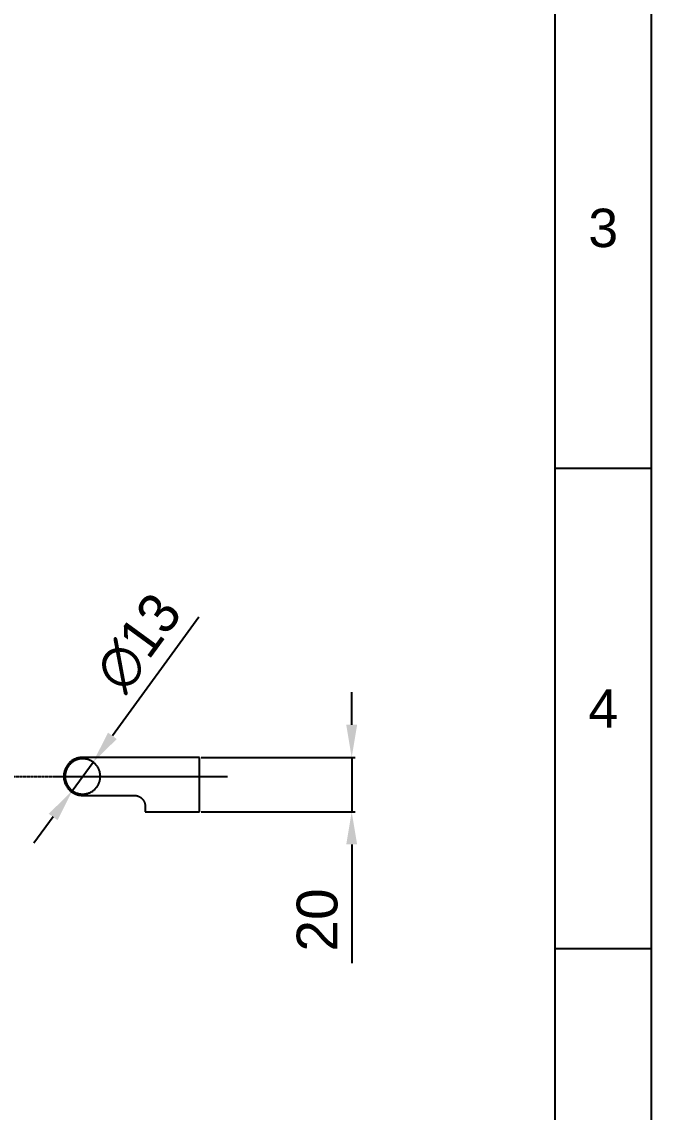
# Model space of a CAD drawing. Header units: millimetres. Extents: x 2411 to 3461, y 1233 to 2718.
# Drawn here: x 3229 to 3460.8, y 1915.4 to 2316.7 of the extents above; entities that cross this region are included whole.
import ezdxf

# ---------------------------------------------------------------- set-up
doc = ezdxf.new("R2010")
doc.units = ezdxf.units.MM
doc.linetypes.add('CENTER', pattern=[0.6, 0.375, -0.075, 0.075, -0.075])
for name, color, linetype in [('CEN2', 1, 'Continuous'), ('DIM2', 3, 'Continuous'), ('form22', 7, 'Continuous'), ('main', 7, 'Continuous')]:
    doc.layers.add(name, color=color, linetype=linetype)
doc.styles.get("Standard").update_dxf_attribs({"font": 'arial.ttf'})
doc.dimstyles.new('ISO-25', dxfattribs={"dimtxt": 2.5, "dimasz": 2.5, "dimexe": 1.25, "dimexo": 0.625, "dimtad": 1, "dimtxsty": 'Standard', "dimcen": 2.5, "dimadec": 0, "dimazin": 0, "dimtfac": 1, "dimtmove": 0, "dimatfit": 3, "dimfxl": 1, "dimarcsym": 0})

# ---------------------------------------------------------------- blocks, each defined once
blk = doc.blocks.new('*D38')
at = {"layer": 'Defpoints', "color": 0, "transparency": 16777216}
for p in [(3294.4, 2045.94), (3294.4, 2025.94), (3350.47, 2025.94)]:
    blk.add_point(p, dxfattribs=at)
at = {"layer": 'DIM2', "color": 0, "lineweight": -2, "transparency": 16777216}
for p, q in [((3350.47, 2057.94), (3350.47, 2069.94)), ((3295.02, 2045.94), (3351.72, 2045.94)), ((3350.47, 2045.94), (3350.47, 2025.94)), ((3295.02, 2025.94), (3351.72, 2025.94)), ((3350.47, 2013.94), (3350.47, 1970.25))]:
    blk.add_line(p, q, dxfattribs=at)
at = {"layer": 'DIM2', "color": 0, "transparency": 16777216}
for points in [[(3348.47, 2057.94), (3352.47, 2057.94), (3350.47, 2045.94)], [(3348.47, 2013.94), (3352.47, 2013.94), (3350.47, 2025.94)]]:
    blk.add_solid(points, dxfattribs=at)
at = {"layer": 'DIM2', "color": 0, "transparency": 16777216, "insert": (3337.81, 1986.1), "char_height": 15, "attachment_point": 5, "rotation": 90}
blk.add_mtext('20', dxfattribs=at)
blk = doc.blocks.new('*D39')
at = {"layer": 'Defpoints', "color": 0, "transparency": 16777216}
for p in [(3255.23, 2044.19), (3247.56, 2033.69)]:
    blk.add_point(p, dxfattribs=at)
at = {"layer": 'DIM2', "color": 0, "lineweight": -2, "transparency": 16777216}
for p, q in [((3294.18, 2097.5), (3262.31, 2053.88)), ((3247.56, 2033.69), (3255.23, 2044.19)), ((3240.48, 2024.01), (3233.4, 2014.32))]:
    blk.add_line(p, q, dxfattribs=at)
at = {"layer": 'DIM2', "color": 0, "transparency": 16777216}
for points in [[(3260.7, 2055.06), (3263.93, 2052.7), (3255.23, 2044.19)], [(3238.87, 2025.19), (3242.1, 2022.83), (3247.56, 2033.69)]]:
    blk.add_solid(points, dxfattribs=at)
at = {"layer": 'DIM2', "color": 0, "transparency": 16777216, "insert": (3271.94, 2088.24), "char_height": 15, "attachment_point": 5, "rotation": 53.8466}
blk.add_mtext('{\\fMS PGothic|b0|i0|c128|p34;∅13}', dxfattribs=at)

msp = doc.modelspace()

# ---------------------------------------------------------------- linework, layer by layer
at = {"layer": 'CEN2', "linetype": 'CENTER'}
msp.add_line((3097.18, 2038.94), (3304.71, 2038.94), dxfattribs=at)
at = {"layer": 'form22'}
for p, q in [((3425.44, 1268.51), (3425.44, 2682.65)), ((3425.44, 2152.35), (3460.79, 2152.35)), ((3425.44, 1975.58), (3460.79, 1975.58))]:
    msp.add_line(p, q, dxfattribs=at)
msp.add_lwpolyline([(2410.79, 2718), (3460.79, 2718), (3460.79, 1233.16), (2410.79, 1233.16)], close=True, dxfattribs=at)
for p in [(3460.79, 2152.35), (3460.79, 1975.58)]:
    msp.add_point(p, dxfattribs=at)
at = {"layer": 'main'}
for p, q in [((3245.64, 2042.92), (3245.5, 2042.72)), ((3245.78, 2043.12), (3245.64, 2042.92)), ((3245.92, 2043.31), (3245.78, 2043.12)), ((3246.08, 2043.49), (3245.92, 2043.31)), ((3246.19, 2042.84), (3246.06, 2042.65)), ((3246.24, 2043.67), (3246.08, 2043.49)), ((3246.33, 2043.02), (3246.19, 2042.84)), ((3246.41, 2043.85), (3246.24, 2043.67)), ((3246.48, 2043.19), (3246.33, 2043.02)), ((3246.58, 2044.02), (3246.41, 2043.85)), ((3246.63, 2043.36), (3246.48, 2043.19)), ((3246.76, 2044.18), (3246.58, 2044.02)), ((3246.78, 2043.52), (3246.63, 2043.36)), ((3246.94, 2044.34), (3246.76, 2044.18)), ((3246.94, 2043.68), (3246.78, 2043.52)), ((3247.13, 2044.49), (3246.94, 2044.34)), ((3247.11, 2043.83), (3246.94, 2043.68)), ((3247.28, 2043.97), (3247.11, 2043.83)), ((3247.32, 2044.63), (3247.13, 2044.49)), ((3247.46, 2044.11), (3247.28, 2043.97)), ((3247.52, 2044.77), (3247.32, 2044.63)), ((3247.64, 2044.25), (3247.46, 2044.11)), ((3247.72, 2044.9), (3247.52, 2044.77)), ((3247.83, 2044.38), (3247.64, 2044.25)), ((3247.93, 2045.03), (3247.72, 2044.9)), ((3248.02, 2044.5), (3247.83, 2044.38)), ((3248.14, 2045.14), (3247.93, 2045.03)), ((3248.21, 2044.61), (3248.02, 2044.5)), ((3248.36, 2045.25), (3248.14, 2045.14)), ((3248.41, 2044.72), (3248.21, 2044.61)), ((3248.58, 2045.35), (3248.36, 2045.25)), ((3248.61, 2044.82), (3248.41, 2044.72)), ((3248.8, 2045.44), (3248.58, 2045.35)), ((3248.82, 2044.91), (3248.61, 2044.82)), ((3249.03, 2045.53), (3248.8, 2045.44)), ((3249.03, 2045), (3248.82, 2044.91)), ((3249.26, 2045.61), (3249.03, 2045.53)), ((3249.24, 2045.07), (3249.03, 2045)), ((3249.45, 2045.15), (3249.24, 2045.07)), ((3249.49, 2045.68), (3249.26, 2045.61)), ((3249.67, 2045.21), (3249.45, 2045.15)), ((3249.72, 2045.74), (3249.49, 2045.68)), ((3249.89, 2045.27), (3249.67, 2045.21)), ((3249.96, 2045.79), (3249.72, 2045.74)), ((3250.11, 2045.31), (3249.89, 2045.27)), ((3250.2, 2045.84), (3249.96, 2045.79)), ((3250.33, 2045.36), (3250.11, 2045.31)), ((3250.43, 2045.88), (3250.2, 2045.84)), ((3250.55, 2045.39), (3250.33, 2045.36)), ((3250.67, 2045.91), (3250.43, 2045.88)), ((3250.78, 2045.41), (3250.55, 2045.39)), ((3250.91, 2045.93), (3250.67, 2045.91)), ((3251, 2045.43), (3250.78, 2045.41)), ((3251.16, 2045.94), (3250.91, 2045.93)), ((3251.23, 2045.44), (3251, 2045.43)), ((3251.4, 2045.94), (3251.16, 2045.94)), ((3251.45, 2045.44), (3251.23, 2045.44)), ((3254.09, 2045.94), (3251.4, 2045.94)), ((3251.68, 2045.44), (3251.45, 2045.44)), ((3251.9, 2045.42), (3251.68, 2045.44)), ((3252.13, 2045.4), (3251.9, 2045.42)), ((3252.35, 2045.37), (3252.13, 2045.4)), ((3252.58, 2045.34), (3252.35, 2045.37)), ((3252.8, 2045.29), (3252.58, 2045.34)), ((3253.02, 2045.24), (3252.8, 2045.29)), ((3253.23, 2045.18), (3253.02, 2045.24)), ((3253.45, 2045.11), (3253.23, 2045.18)), ((3253.66, 2045.04), (3253.45, 2045.11)), ((3253.87, 2044.95), (3253.66, 2045.04)), ((3254.08, 2044.86), (3253.87, 2044.95)), ((3254.28, 2044.77), (3254.08, 2044.86)), ((3294.4, 2045.94), (3254.09, 2045.94)), ((3254.48, 2044.66), (3254.28, 2044.77)), ((3254.68, 2044.55), (3254.48, 2044.66)), ((3254.87, 2044.44), (3254.68, 2044.55)), ((3255.06, 2044.31), (3254.87, 2044.44)), ((3255.25, 2044.18), (3255.06, 2044.31)), ((3255.43, 2044.05), (3255.25, 2044.18)), ((3255.6, 2043.9), (3255.43, 2044.05)), ((3255.77, 2043.75), (3255.6, 2043.9)), ((3255.93, 2043.6), (3255.77, 2043.75)), ((3256.09, 2043.44), (3255.93, 2043.6)), ((3256.25, 2043.27), (3256.09, 2043.44)), ((3256.39, 2043.1), (3256.25, 2043.27)), ((3256.53, 2042.93), (3256.39, 2043.1)), ((3256.67, 2042.75), (3256.53, 2042.93)), ((3256.8, 2042.56), (3256.67, 2042.75)), ((3294.4, 2025.94), (3294.4, 2045.94)), ((3244.41, 2039.31), (3244.4, 2039.06)), ((3244.4, 2039.06), (3244.4, 2038.82)), ((3244.4, 2038.82), (3244.41, 2038.58)), ((3244.42, 2039.55), (3244.41, 2039.31)), ((3244.45, 2039.79), (3244.42, 2039.55)), ((3244.48, 2040.03), (3244.45, 2039.79)), ((3244.52, 2040.26), (3244.48, 2040.03)), ((3244.57, 2040.5), (3244.52, 2040.26)), ((3244.63, 2040.74), (3244.57, 2040.5)), ((3244.7, 2040.97), (3244.63, 2040.74)), ((3244.77, 2041.2), (3244.7, 2040.97)), ((3244.85, 2041.43), (3244.77, 2041.2)), ((3244.94, 2041.65), (3244.85, 2041.43)), ((3244.91, 2039.28), (3244.9, 2039.06)), ((3244.9, 2039.06), (3244.9, 2038.83)), ((3244.9, 2038.83), (3244.91, 2038.61)), ((3244.92, 2039.51), (3244.91, 2039.28)), ((3244.95, 2039.73), (3244.92, 2039.51)), ((3245.04, 2041.87), (3244.94, 2041.65)), ((3244.98, 2039.95), (3244.95, 2039.73)), ((3245.02, 2040.18), (3244.98, 2039.95)), ((3245.06, 2040.4), (3245.02, 2040.18)), ((3245.14, 2042.09), (3245.04, 2041.87)), ((3245.12, 2040.62), (3245.06, 2040.4)), ((3245.18, 2040.83), (3245.12, 2040.62)), ((3245.26, 2042.3), (3245.14, 2042.09)), ((3245.25, 2041.05), (3245.18, 2040.83)), ((3245.32, 2041.26), (3245.25, 2041.05)), ((3245.38, 2042.51), (3245.26, 2042.3)), ((3245.41, 2041.47), (3245.32, 2041.26)), ((3245.5, 2042.72), (3245.38, 2042.51)), ((3245.5, 2041.68), (3245.41, 2041.47)), ((3245.6, 2041.88), (3245.5, 2041.68)), ((3245.7, 2042.08), (3245.6, 2041.88)), ((3245.82, 2042.27), (3245.7, 2042.08)), ((3245.94, 2042.47), (3245.82, 2042.27)), ((3246.06, 2042.65), (3245.94, 2042.47)), ((3256.92, 2042.37), (3256.8, 2042.56)), ((3257.04, 2042.18), (3256.92, 2042.37)), ((3257.15, 2041.98), (3257.04, 2042.18)), ((3257.25, 2041.78), (3257.15, 2041.98)), ((3257.34, 2041.57), (3257.25, 2041.78)), ((3257.43, 2041.37), (3257.34, 2041.57)), ((3257.51, 2041.15), (3257.43, 2041.37)), ((3257.58, 2040.94), (3257.51, 2041.15)), ((3257.65, 2040.73), (3257.58, 2040.94)), ((3257.71, 2040.51), (3257.65, 2040.73)), ((3257.76, 2040.29), (3257.71, 2040.51)), ((3257.8, 2040.07), (3257.76, 2040.29)), ((3257.84, 2039.84), (3257.8, 2040.07)), ((3257.86, 2039.62), (3257.84, 2039.84)), ((3257.88, 2039.39), (3257.86, 2039.62)), ((3257.89, 2039.17), (3257.88, 2039.39)), ((3257.9, 2038.94), (3257.89, 2039.17)), ((3257.89, 2038.72), (3257.9, 2038.94)), ((3244.41, 2038.58), (3244.42, 2038.34)), ((3244.42, 2038.34), (3244.45, 2038.1)), ((3244.45, 2038.1), (3244.48, 2037.86)), ((3244.48, 2037.86), (3244.52, 2037.62)), ((3244.52, 2037.62), (3244.57, 2037.39)), ((3244.57, 2037.39), (3244.63, 2037.15)), ((3244.63, 2037.15), (3244.7, 2036.92)), ((3244.7, 2036.92), (3244.77, 2036.69)), ((3244.77, 2036.69), (3244.85, 2036.46)), ((3244.85, 2036.46), (3244.94, 2036.24)), ((3244.91, 2038.61), (3244.92, 2038.38)), ((3244.92, 2038.38), (3244.95, 2038.16)), ((3244.94, 2036.24), (3245.04, 2036.02)), ((3244.95, 2038.16), (3244.98, 2037.93)), ((3244.98, 2037.93), (3245.02, 2037.71)), ((3245.02, 2037.71), (3245.06, 2037.49)), ((3245.04, 2036.02), (3245.14, 2035.8)), ((3245.06, 2037.49), (3245.12, 2037.27)), ((3245.12, 2037.27), (3245.18, 2037.05)), ((3245.14, 2035.8), (3245.26, 2035.58)), ((3245.18, 2037.05), (3245.25, 2036.84)), ((3245.25, 2036.84), (3245.32, 2036.63)), ((3245.26, 2035.58), (3245.38, 2035.37)), ((3245.32, 2036.63), (3245.41, 2036.42)), ((3245.38, 2035.37), (3245.5, 2035.17)), ((3245.41, 2036.42), (3245.5, 2036.21)), ((3245.5, 2036.21), (3245.6, 2036.01)), ((3245.5, 2035.17), (3245.64, 2034.97)), ((3245.6, 2036.01), (3245.7, 2035.81)), ((3245.64, 2034.97), (3245.78, 2034.77)), ((3245.7, 2035.81), (3245.82, 2035.61)), ((3245.78, 2034.77), (3245.92, 2034.58)), ((3245.82, 2035.61), (3245.93, 2035.42)), ((3245.93, 2035.42), (3246.06, 2035.23)), ((3246.06, 2035.23), (3246.19, 2035.05)), ((3246.19, 2035.05), (3246.33, 2034.87)), ((3246.33, 2034.87), (3246.48, 2034.7)), ((3256.25, 2034.61), (3256.39, 2034.78)), ((3256.39, 2034.78), (3256.53, 2034.96)), ((3256.53, 2034.96), (3256.67, 2035.14)), ((3256.67, 2035.14), (3256.8, 2035.33)), ((3256.8, 2035.33), (3256.92, 2035.52)), ((3256.92, 2035.52), (3257.04, 2035.71)), ((3257.04, 2035.71), (3257.15, 2035.91)), ((3257.15, 2035.91), (3257.25, 2036.11)), ((3257.25, 2036.11), (3257.34, 2036.31)), ((3257.34, 2036.31), (3257.43, 2036.52)), ((3257.43, 2036.52), (3257.51, 2036.73)), ((3257.51, 2036.73), (3257.58, 2036.95)), ((3257.58, 2036.95), (3257.65, 2037.16)), ((3257.65, 2037.16), (3257.71, 2037.38)), ((3257.71, 2037.38), (3257.76, 2037.6)), ((3257.76, 2037.6), (3257.8, 2037.82)), ((3257.8, 2037.82), (3257.84, 2038.04)), ((3257.84, 2038.04), (3257.86, 2038.27)), ((3257.86, 2038.27), (3257.88, 2038.49)), ((3257.88, 2038.49), (3257.89, 2038.72)), ((3245.92, 2034.58), (3246.08, 2034.39)), ((3246.08, 2034.39), (3246.24, 2034.21)), ((3246.24, 2034.21), (3246.41, 2034.04)), ((3246.41, 2034.04), (3246.58, 2033.87)), ((3246.48, 2034.7), (3246.63, 2034.53)), ((3246.58, 2033.87), (3246.76, 2033.7)), ((3246.63, 2034.53), (3246.78, 2034.37)), ((3246.76, 2033.7), (3246.94, 2033.55)), ((3246.78, 2034.37), (3246.94, 2034.21)), ((3246.94, 2034.21), (3247.11, 2034.06)), ((3246.94, 2033.55), (3247.13, 2033.4)), ((3247.11, 2034.06), (3247.28, 2033.91)), ((3247.13, 2033.4), (3247.32, 2033.25)), ((3247.28, 2033.91), (3247.46, 2033.77)), ((3247.32, 2033.25), (3247.52, 2033.11)), ((3247.46, 2033.77), (3247.64, 2033.64)), ((3247.52, 2033.11), (3247.72, 2032.98)), ((3247.64, 2033.64), (3247.83, 2033.51)), ((3247.72, 2032.98), (3247.93, 2032.86)), ((3247.83, 2033.51), (3248.02, 2033.39)), ((3247.93, 2032.86), (3248.14, 2032.74)), ((3248.02, 2033.39), (3248.21, 2033.28)), ((3248.14, 2032.74), (3248.36, 2032.64)), ((3248.21, 2033.28), (3248.41, 2033.17)), ((3248.36, 2032.64), (3248.58, 2032.54)), ((3248.41, 2033.17), (3248.61, 2033.07)), ((3248.58, 2032.54), (3248.8, 2032.44)), ((3248.61, 2033.07), (3248.82, 2032.98)), ((3248.8, 2032.44), (3249.03, 2032.36)), ((3248.82, 2032.98), (3249.03, 2032.89)), ((3249.03, 2032.89), (3249.24, 2032.81)), ((3249.03, 2032.36), (3249.26, 2032.28)), ((3249.24, 2032.81), (3249.45, 2032.74)), ((3249.26, 2032.28), (3249.49, 2032.21)), ((3249.45, 2032.74), (3249.67, 2032.68)), ((3249.49, 2032.21), (3249.72, 2032.15)), ((3249.67, 2032.68), (3249.89, 2032.62)), ((3249.72, 2032.15), (3249.96, 2032.09)), ((3249.89, 2032.62), (3250.11, 2032.57)), ((3249.96, 2032.09), (3250.2, 2032.05)), ((3250.11, 2032.57), (3250.33, 2032.53)), ((3250.2, 2032.05), (3250.43, 2032.01)), ((3250.33, 2032.53), (3250.55, 2032.5)), ((3250.43, 2032.01), (3250.67, 2031.98)), ((3250.55, 2032.5), (3250.78, 2032.47)), ((3250.67, 2031.98), (3250.91, 2031.96)), ((3250.78, 2032.47), (3251, 2032.46)), ((3250.91, 2031.96), (3251.16, 2031.95)), ((3251, 2032.46), (3251.23, 2032.45)), ((3251.16, 2031.95), (3251.4, 2031.94)), ((3251.23, 2032.45), (3251.45, 2032.44)), ((3251.4, 2031.94), (3254.09, 2031.94)), ((3251.45, 2032.44), (3251.68, 2032.45)), ((3251.68, 2032.45), (3251.9, 2032.46)), ((3251.9, 2032.46), (3252.13, 2032.48)), ((3252.13, 2032.48), (3252.35, 2032.51)), ((3252.35, 2032.51), (3252.58, 2032.55)), ((3252.58, 2032.55), (3252.8, 2032.6)), ((3252.8, 2032.6), (3253.02, 2032.65)), ((3253.02, 2032.65), (3253.23, 2032.71)), ((3253.23, 2032.71), (3253.45, 2032.78)), ((3253.45, 2032.78), (3253.66, 2032.85)), ((3253.66, 2032.85), (3253.87, 2032.93)), ((3253.87, 2032.93), (3254.08, 2033.02)), ((3254.08, 2033.02), (3254.28, 2033.12)), ((3254.09, 2031.94), (3270.4, 2031.94)), ((3254.28, 2033.12), (3254.48, 2033.22)), ((3254.48, 2033.22), (3254.68, 2033.33)), ((3254.68, 2033.33), (3254.87, 2033.45)), ((3254.87, 2033.45), (3255.06, 2033.57)), ((3255.06, 2033.57), (3255.25, 2033.7)), ((3255.25, 2033.7), (3255.43, 2033.84)), ((3255.43, 2033.84), (3255.6, 2033.98)), ((3255.6, 2033.98), (3255.77, 2034.13)), ((3255.77, 2034.13), (3255.93, 2034.29)), ((3255.93, 2034.29), (3256.09, 2034.45)), ((3256.09, 2034.45), (3256.25, 2034.61)), ((3270.4, 2031.94), (3270.54, 2031.94)), ((3270.54, 2031.94), (3270.68, 2031.93)), ((3270.68, 2031.93), (3270.82, 2031.92)), ((3270.82, 2031.92), (3270.95, 2031.9)), ((3270.95, 2031.9), (3271.09, 2031.88)), ((3271.09, 2031.88), (3271.23, 2031.86)), ((3271.23, 2031.86), (3271.37, 2031.82)), ((3271.37, 2031.82), (3271.5, 2031.79)), ((3271.5, 2031.79), (3271.63, 2031.75)), ((3271.63, 2031.75), (3271.77, 2031.7)), ((3271.77, 2031.7), (3271.9, 2031.65)), ((3271.9, 2031.65), (3272.02, 2031.6)), ((3272.02, 2031.6), (3272.15, 2031.54)), ((3272.15, 2031.54), (3272.28, 2031.47)), ((3272.28, 2031.47), (3272.4, 2031.41)), ((3272.4, 2031.41), (3272.52, 2031.34)), ((3272.52, 2031.34), (3272.63, 2031.26)), ((3272.63, 2031.26), (3272.75, 2031.18)), ((3272.75, 2031.18), (3272.86, 2031.1)), ((3272.86, 2031.1), (3272.97, 2031.01)), ((3272.97, 2031.01), (3273.07, 2030.92)), ((3273.07, 2030.92), (3273.18, 2030.82)), ((3273.18, 2030.82), (3273.28, 2030.72)), ((3273.28, 2030.72), (3273.37, 2030.62)), ((3273.37, 2030.62), (3273.46, 2030.51)), ((3273.46, 2030.51), (3273.55, 2030.41)), ((3273.55, 2030.41), (3273.63, 2030.29)), ((3273.63, 2030.29), (3273.71, 2030.18)), ((3273.71, 2030.18), (3273.79, 2030.06)), ((3273.79, 2030.06), (3273.86, 2029.94)), ((3273.86, 2029.94), (3273.93, 2029.82)), ((3273.93, 2029.82), (3273.99, 2029.7)), ((3273.99, 2029.7), (3274.05, 2029.57)), ((3274.05, 2029.57), (3274.11, 2029.44)), ((3274.11, 2029.44), (3274.16, 2029.31)), ((3274.16, 2029.31), (3274.2, 2029.18)), ((3274.2, 2029.18), (3274.24, 2029.05)), ((3274.24, 2029.05), (3274.28, 2028.91)), ((3274.28, 2028.91), (3274.31, 2028.77)), ((3274.31, 2028.77), (3274.34, 2028.64)), ((3274.34, 2028.64), (3274.36, 2028.5)), ((3274.36, 2028.5), (3274.38, 2028.36)), ((3274.38, 2028.36), (3274.39, 2028.22)), ((3274.39, 2028.22), (3274.4, 2028.08)), ((3274.4, 2028.08), (3274.4, 2027.94)), ((3274.4, 2027.94), (3274.4, 2025.94)), ((3274.4, 2025.94), (3294.4, 2025.94))]:
    msp.add_line(p, q, dxfattribs=at)

# ---------------------------------------------------------------- texts
at = {"layer": 'form22', "char_height": 14.14, "attachment_point": 5}
for s, insert in [('3', (3443.12, 2240.73)), ('4', (3443.12, 2063.96))]:
    msp.add_mtext_dynamic_manual_height_columns(s, width=50, gutter_width=12.5, heights=[0], dxfattribs=dict(at, insert=insert))

# ---------------------------------------------------------------- dimensions: what is measured, and where the dimension line sits
at = {"layer": 'DIM2', "color": 3}
dim = msp.add_diameter_dim_2p(p1=(3247.56, 2033.69), p2=(3255.23, 2044.19), text='{\\fMS PGothic|b0|i0|c128|p34;<>}', dimstyle='ISO-25', override={"dimtxt": 15, "dimasz": 12, "dimgap": 5, "dimdec": 0, "dimtix": 0, "dimtmove": 0}, dxfattribs=at)
dim.commit()
dim.dimension.update_dxf_attribs({"geometry": '*D39', "text_midpoint": (3282.03, 2080.87), "dimtype": 163})
dim = msp.add_linear_dim(base=(3350.47, 2025.94), p1=(3294.4, 2045.94), p2=(3294.4, 2025.94), angle=90, dimstyle='ISO-25', override={"dimtxt": 15, "dimasz": 12, "dimgap": 5, "dimdec": 0, "dimtix": 0, "dimtmove": 0}, dxfattribs=at)
dim.commit()
dim.dimension.update_dxf_attribs({"geometry": '*D38', "text_midpoint": (3337.81, 1986.1)})

doc.saveas('drawing.dxf')
